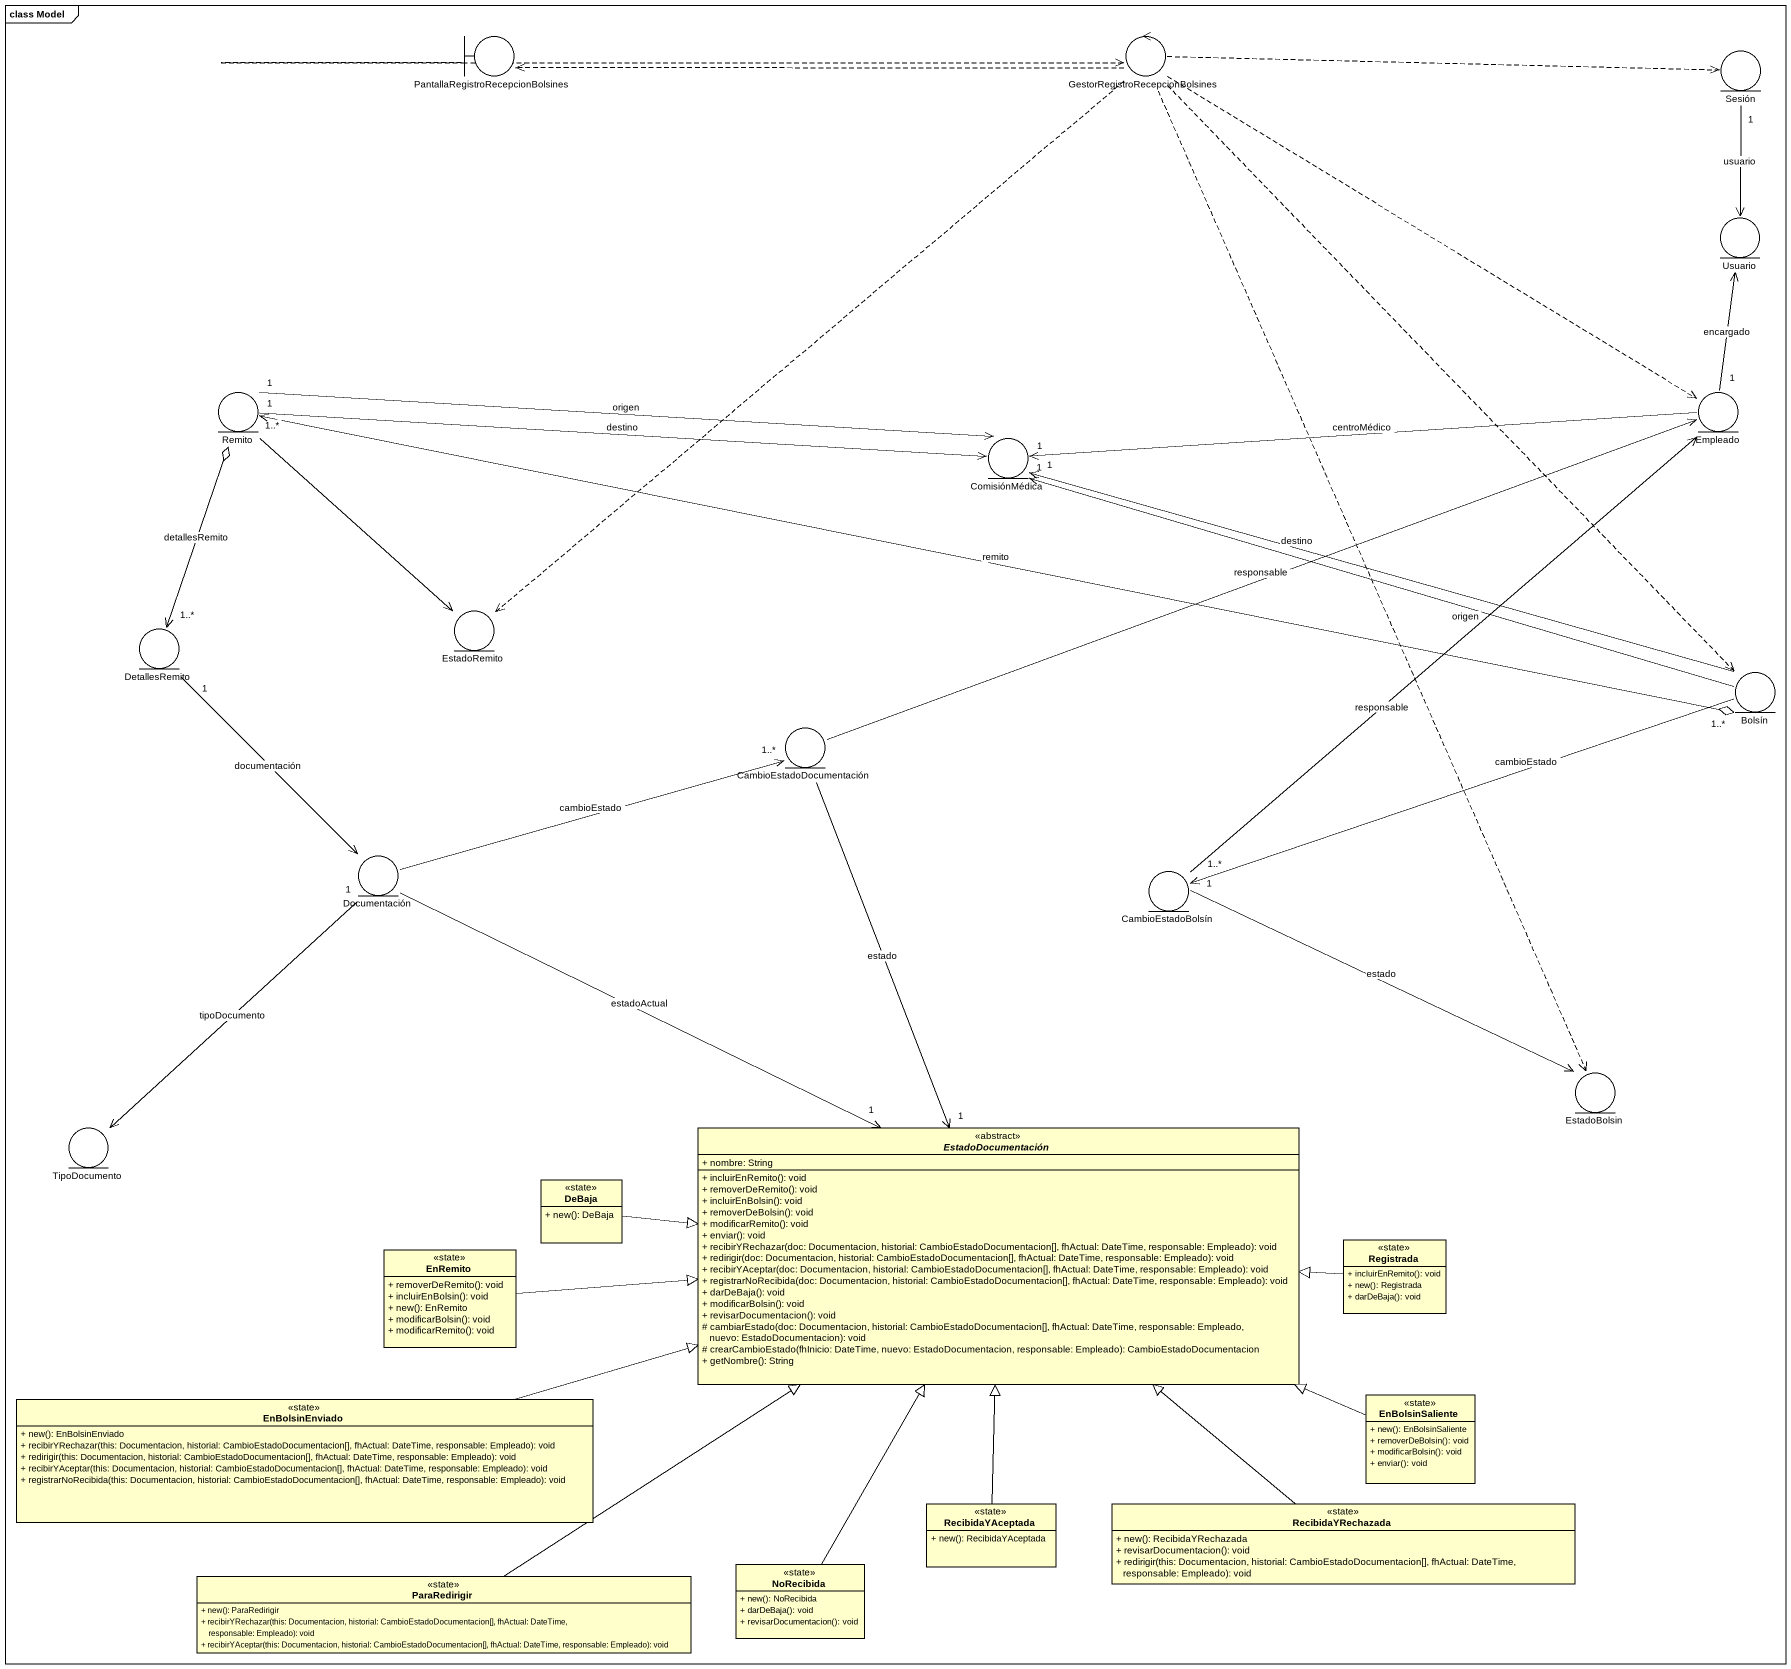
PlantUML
@startuml
mainframe class Model
allowmixing
hide circle
hide empty members
skinparam classAttributeIconSize 0
boundary "PantallaRegistroRecepcionBolsines" as PantallaRegistroRecepcionBol
control "GestorRegistroRecepcionBolsines" as GestorRegistroRecepcionBolsi
entity Sesión
entity Usuario
entity Remito
entity Empleado
entity ComisiónMédica
entity DetallesRemito
entity EstadoRemito
entity Bolsín
entity CambioEstadoDocumentación
entity Documentación
entity CambioEstadoBolsín
entity EstadoBolsin
entity TipoDocumento
abstract class EstadoDocumentación <<abstract>> {
  + nombre: String
  + incluirEnRemito(): void
  + removerDeRemito(): void
  + incluirEnBolsin(): void
  + removerDeBolsin(): void
  + modificarRemito(): void
  + enviar(): void
  + recibirYRechazar(doc: Documentacion, historial: CambioEstadoDocumentacion[], fhActual: DateTime, responsable: Empleado): void
  + redirigir(doc: Documentacion, historial: CambioEstadoDocumentacion[], fhActual: DateTime, responsable: Empleado): void
  + recibirYAceptar(doc: Documentacion, historial: CambioEstadoDocumentacion[], fhActual: DateTime, responsable: Empleado): void
  + registrarNoRecibida(doc: Documentacion, historial: CambioEstadoDocumentacion[], fhActual: DateTime, responsable: Empleado): void
  + darDeBaja(): void
  + modificarBolsin(): void
  + revisarDocumentacion(): void
  # cambiarEstado(doc: Documentacion, historial: CambioEstadoDocumentacion[], fhActual: DateTime, responsable: Empleado, nuevo: EstadoDocumentacion): void
  # crearCambioEstado(fhInicio: DateTime, nuevo: EstadoDocumentacion, responsable: Empleado): CambioEstadoDocumentacion
  + getNombre(): String
}
class DeBaja <<state>> {
  + new(): DeBaja
}
class EnRemito <<state>> {
  + removerDeRemito(): void
  + incluirEnBolsin(): void
  + new(): EnRemito
  + modificarBolsin(): void
  + modificarRemito(): void
}
class Registrada <<state>> {
  + incluirEnRemito(): void
  + new(): Registrada
  + darDeBaja(): void
}
class EnBolsinEnviado <<state>> {
  + new(): EnBolsinEnviado
  + recibirYRechazar(this: Documentacion, historial: CambioEstadoDocumentacion[], fhActual: DateTime, responsable: Empleado): void
  + redirigir(this: Documentacion, historial: CambioEstadoDocumentacion[], fhActual: DateTime, responsable: Empleado): void
  + recibirYAceptar(this: Documentacion, historial: CambioEstadoDocumentacion[], fhActual: DateTime, responsable: Empleado): void
  + registrarNoRecibida(this: Documentacion, historial: CambioEstadoDocumentacion[], fhActual: DateTime, responsable: Empleado): void
}
class EnBolsinSaliente <<state>> {
  + new(): EnBolsinSaliente
  + removerDeBolsin(): void
  + modificarBolsin(): void
  + enviar(): void
}
class RecibidaYAceptada <<state>> {
  + new(): RecibidaYAceptada
}
class RecibidaYRechazada <<state>> {
  + new(): RecibidaYRechazada
  + revisarDocumentacion(): void
  + redirigir(this: Documentacion, historial: CambioEstadoDocumentacion[], fhActual: DateTime, responsable: Empleado): void
}
class ParaRedirigir <<state>> {
  + new(): ParaRedirigir
  + recibirYRechazar(this: Documentacion, historial: CambioEstadoDocumentacion[], fhActual: DateTime, responsable: Empleado): void
  + recibirYAceptar(this: Documentacion, historial: CambioEstadoDocumentacion[], fhActual: DateTime, responsable: Empleado): void
}
class NoRecibida <<state>> {
  + new(): NoRecibida
  + darDeBaja(): void
  + revisarDocumentacion(): void
}
PantallaRegistroRecepcionBol .right.> GestorRegistroRecepcionBolsi
GestorRegistroRecepcionBolsi .left.> PantallaRegistroRecepcionBol
GestorRegistroRecepcionBolsi .right.> Sesión
GestorRegistroRecepcionBolsi .right.> Empleado
GestorRegistroRecepcionBolsi ..> EstadoRemito
GestorRegistroRecepcionBolsi ..> Bolsín
GestorRegistroRecepcionBolsi ..> EstadoBolsin
Sesión "1" --> Usuario : usuario
Remito "1" -right-> ComisiónMédica : origen
Remito "1" -right-> ComisiónMédica : destino
Remito "1..*" --> EstadoRemito
Remito <-right-o "1..*" Bolsín : remito
Empleado "1" -up-> Usuario : encargado
Empleado -left-> "1" ComisiónMédica : centroMédico
ComisiónMédica "1" <-right- Bolsín : origen
ComisiónMédica "1" <-right- Bolsín : destino
DetallesRemito "1..*" <-up-o Remito : detallesRemito
DetallesRemito "1" --> Documentación : documentación
Bolsín -left-> "1..*" CambioEstadoBolsín : cambioEstado
CambioEstadoDocumentación -right-> Empleado : responsable
CambioEstadoDocumentación --> "1" EstadoDocumentación : estado
Documentación -right-> "1..*" CambioEstadoDocumentación : cambioEstado
Documentación "1" -left-> TipoDocumento : tipoDocumento
Documentación -right-> "1" EstadoDocumentación : estadoActual
CambioEstadoBolsín -up-> Empleado : responsable
CambioEstadoBolsín "1" -right-> EstadoBolsin : estado
DeBaja -right-|> EstadoDocumentación
EnRemito -right-|> EstadoDocumentación
Registrada -left-|> EstadoDocumentación
EnBolsinEnviado -right-|> EstadoDocumentación
EnBolsinSaliente -left-|> EstadoDocumentación
RecibidaYAceptada -up-|> EstadoDocumentación
RecibidaYRechazada -up-|> EstadoDocumentación
ParaRedirigir -up-|> EstadoDocumentación
NoRecibida -up-|> EstadoDocumentación
@enduml
